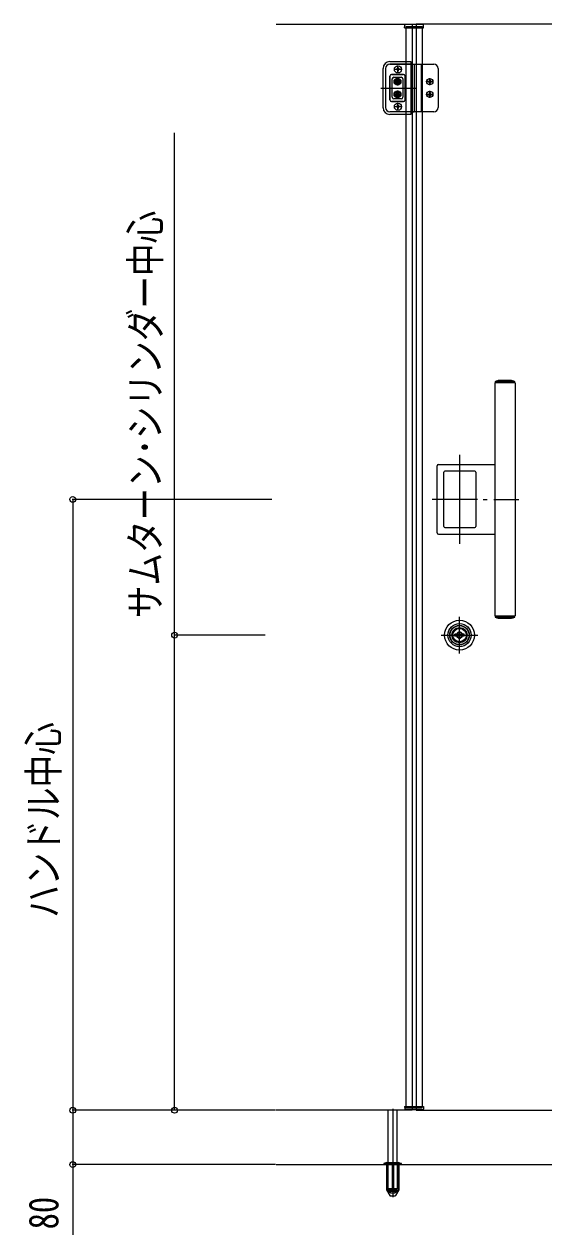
# Model space of a CAD drawing. Units: millimetres, scale not verified. Extents: x -4205 to 4205, y -2970 to 2970.
# Drawn here: x 629 to 1407, y -137 to 1646 of the extents above; entities that cross this region are included whole.
import ezdxf
from ezdxf.enums import TextEntityAlignment as Align

# ---------------------------------------------------------------- set-up
doc = ezdxf.new("R2010")
doc.units = ezdxf.units.MM
doc.header["$LTSCALE"] = 12
doc.layers.add('0-4_YKK_A1', color=4, linetype='Continuous')
doc.layers.add('0-5_YKK_D', color=6, linetype='Continuous')
doc.styles.add('ＭＳ ゴシック', font='')
doc.styles.get('ＭＳ ゴシック').set_extended_font_data('MS Gothic')

msp = doc.modelspace()

# ---------------------------------------------------------------- linework, layer by layer
at = {"layer": '0-4_YKK_A1'}
for p, q in [((1190.12, 1641), (1190.33, 1645.05)), ((1190.12, 1641), (1217.92, 1641)), ((1216.71, 1646), (1191.33, 1646)), ((1192.02, 1643), (1216.02, 1643)), ((1192.02, 1643), (1192.02, 1641)), ((1192.02, 1641), (1192.02, 52)), ((1216.02, 1643), (1216.02, 1641)), ((1216.02, 1641), (1216.02, 52)), ((1217.92, 1641), (1217.71, 1645.05)), ((1168.39, 1591.5), (1199.02, 1591.5)), ((1199.02, 1587.5), (1168.39, 1587.5)), ((1168.39, 1587.5), (1233.39, 1587.5)), ((1199.02, 1591.5), (1199.02, 1513.5)), ((1200.27, 1587.5), (1200.27, 1517.5)), ((1200.89, 1587.5), (1200.89, 1517.5)), ((1204.02, 1587.5), (1204.02, 1517.5)), ((1214.64, 1587.5), (1214.64, 1517.5)), ((1158.39, 1523.5), (1158.39, 1581.5)), ((1162.14, 1581.25), (1162.14, 1523.75)), ((1162.14, 1581.25), (1162.14, 1523.75)), ((1168.39, 1570), (1168.39, 1535)), ((1168.39, 1535), (1168.39, 1570)), ((1168.39, 1570), (1168.39, 1535)), ((1170.89, 1572.5), (1188.39, 1572.5)), ((1188.39, 1572.5), (1170.89, 1572.5)), ((1188.39, 1572.5), (1170.89, 1572.5)), ((1185.96, 1580), (1174.58, 1580)), ((1183.39, 1580), (1177.14, 1580)), ((1177.68, 1580.44), (1177.68, 1579.56)), ((1179.21, 1580.44), (1177.68, 1580.44)), ((1179.21, 1579.56), (1177.68, 1579.56)), ((1180.71, 1582.59), (1179.83, 1582.59)), ((1179.83, 1582.59), (1179.83, 1581.06)), ((1179.83, 1578.94), (1179.83, 1577.41)), ((1180.71, 1577.41), (1179.83, 1577.41)), ((1180.27, 1574.31), (1180.27, 1585.69)), ((1180.27, 1576.87), (1180.27, 1583.12)), ((1180.71, 1582.59), (1180.71, 1581.06)), ((1180.71, 1578.94), (1180.71, 1577.41)), ((1182.86, 1580.44), (1181.33, 1580.44)), ((1182.86, 1579.56), (1181.33, 1579.56)), ((1182.86, 1580.44), (1182.86, 1579.56)), ((1190.89, 1570), (1190.89, 1535)), ((1190.89, 1535), (1190.89, 1570)), ((1190.89, 1535), (1190.89, 1570)), ((1239.64, 1581.25), (1239.64, 1523.75)), ((1154.9, 1552.5), (1207.51, 1552.5)), ((1171.82, 1539.05), (1171.82, 1565.95)), ((1174.02, 1561.87), (1185.27, 1561.87)), ((1174.32, 1568.45), (1184.97, 1568.45)), ((1179.64, 1567.5), (1179.64, 1556.25)), ((1180.16, 1560.34), (1180.16, 1559.31)), ((1187.47, 1565.95), (1187.47, 1539.05)), ((1232.46, 1561.87), (1221.83, 1561.87)), ((1221.96, 1561.87), (1232.33, 1561.87)), ((1224.58, 1562.31), (1224.58, 1561.44)), ((1224.58, 1562.31), (1226.08, 1562.31)), ((1224.58, 1561.44), (1226.08, 1561.44)), ((1226.71, 1564.44), (1227.58, 1564.44)), ((1226.71, 1564.44), (1226.71, 1562.94)), ((1226.71, 1560.81), (1226.71, 1559.31)), ((1226.71, 1559.31), (1227.58, 1559.31)), ((1227.14, 1556.56), (1227.14, 1567.19)), ((1227.14, 1556.69), (1227.14, 1567.06)), ((1227.58, 1564.44), (1227.58, 1562.94)), ((1227.58, 1560.81), (1227.58, 1559.31)), ((1228.21, 1562.31), (1229.71, 1562.31)), ((1228.21, 1561.44), (1229.71, 1561.44)), ((1229.71, 1562.31), (1229.71, 1561.44)), ((1174.02, 1543.12), (1185.27, 1543.12)), ((1184.97, 1536.55), (1174.32, 1536.55)), ((1179.64, 1548.75), (1179.64, 1537.5)), ((1180.16, 1541.59), (1180.16, 1540.56)), ((1232.46, 1543.12), (1221.83, 1543.12)), ((1221.96, 1543.12), (1232.33, 1543.12)), ((1224.58, 1543.56), (1224.58, 1542.69)), ((1224.58, 1543.56), (1226.08, 1543.56)), ((1224.58, 1542.69), (1226.08, 1542.69)), ((1226.71, 1545.69), (1227.58, 1545.69)), ((1226.71, 1545.69), (1226.71, 1544.19)), ((1226.71, 1542.06), (1226.71, 1540.56)), ((1226.71, 1540.56), (1227.58, 1540.56)), ((1227.14, 1537.81), (1227.14, 1548.44)), ((1227.14, 1537.94), (1227.14, 1548.31)), ((1227.58, 1545.69), (1227.58, 1544.19)), ((1227.58, 1542.06), (1227.58, 1540.56)), ((1228.21, 1543.56), (1229.71, 1543.56)), ((1228.21, 1542.69), (1229.71, 1542.69)), ((1229.71, 1543.56), (1229.71, 1542.69)), ((1199.02, 1517.5), (1168.39, 1517.5)), ((1233.39, 1517.5), (1168.39, 1517.5)), ((1188.39, 1532.5), (1170.89, 1532.5)), ((1170.89, 1532.5), (1188.39, 1532.5)), ((1170.89, 1532.5), (1188.39, 1532.5)), ((1185.96, 1525), (1174.58, 1525)), ((1183.39, 1525), (1177.14, 1525)), ((1177.68, 1525.44), (1177.68, 1524.56)), ((1179.21, 1525.44), (1177.68, 1525.44)), ((1179.21, 1524.56), (1177.68, 1524.56)), ((1180.71, 1527.59), (1179.83, 1527.59)), ((1179.83, 1527.59), (1179.83, 1526.06)), ((1179.83, 1523.94), (1179.83, 1522.41)), ((1180.71, 1522.41), (1179.83, 1522.41)), ((1180.27, 1519.31), (1180.27, 1530.69)), ((1180.27, 1521.87), (1180.27, 1528.12)), ((1180.71, 1527.59), (1180.71, 1526.06)), ((1180.71, 1523.94), (1180.71, 1522.41)), ((1182.86, 1525.44), (1181.33, 1525.44)), ((1182.86, 1524.56), (1181.33, 1524.56)), ((1182.86, 1525.44), (1182.86, 1524.56)), ((1199.02, 1517.5), (1204.02, 1517.5)), ((1199.02, 1513.5), (1168.39, 1513.5)), ((1323.02, 1118), (1323.02, 775)), ((1351.02, 1118), (1323.02, 1118)), ((1323.32, 1119.37), (1323.32, 1118)), ((1324.3, 1119.81), (1351.74, 1119.81)), ((1347.77, 1121.5), (1328.27, 1121.5)), ((1353.02, 1118), (1351.02, 1118)), ((1352.72, 1118), (1352.72, 1119.37)), ((1353.02, 1118), (1353.02, 775)), ((1271.02, 1011.96), (1271.02, 881.16)), ((1238.02, 897), (1238.02, 996)), ((1240.02, 998), (1323.02, 998)), ((1248.02, 906.5), (1248.02, 986.5)), ((1293.52, 988), (1249.52, 988)), ((1295.02, 986.5), (1295.02, 906.5)), ((1297.74, 946.5), (1230.91, 946.5)), ((1306.05, 946.5), (1311.79, 946.5)), ((1321.56, 946.5), (1358.52, 946.5)), ((1240.02, 895), (1323.02, 895)), ((1249.52, 905), (1293.52, 905)), ((1271.02, 719.5), (1271.02, 773.5)), ((1323.02, 775), (1353.02, 775)), ((1323.32, 775), (1323.32, 773.63)), ((1351.74, 773.19), (1324.3, 773.19)), ((1328.27, 771.5), (1347.77, 771.5)), ((1352.72, 773.63), (1352.72, 775)), ((1244.02, 746.5), (1298.02, 746.5)), ((1264.32, 744.85), (1264.32, 748.15)), ((1266.83, 748.15), (1264.32, 748.15)), ((1266.83, 744.85), (1264.32, 744.85)), ((1266.86, 745.56), (1266.86, 747.44)), ((1267.16, 747.74), (1267.81, 747.74)), ((1267.16, 745.26), (1267.81, 745.26)), ((1267.92, 747.78), (1268.11, 747.9)), ((1267.92, 745.22), (1268.11, 745.1)), ((1268.11, 747.9), (1269.17, 747.91)), ((1268.11, 745.1), (1269.17, 745.09)), ((1269.17, 747.91), (1269.27, 747.53)), ((1269.17, 745.09), (1269.33, 745.67)), ((1269.42, 747.53), (1269.27, 747.53)), ((1269.52, 745.82), (1269.71, 745.82)), ((1269.98, 746.63), (1269.7, 747.35)), ((1269.98, 745.46), (1269.9, 745.69)), ((1269.98, 745.46), (1271.13, 745.46)), ((1270.12, 746.54), (1270.35, 746.54)), ((1270.5, 746.66), (1270.61, 747.29)), ((1272.06, 747.53), (1270.91, 747.53)), ((1271.54, 746.34), (1271.43, 745.71)), ((1271.92, 746.46), (1271.69, 746.46)), ((1272.06, 747.53), (1272.14, 747.31)), ((1272.06, 746.37), (1272.34, 745.65)), ((1272.52, 747.18), (1272.33, 747.18)), ((1272.62, 745.46), (1272.77, 745.46)), ((1272.86, 747.91), (1272.71, 747.33)), ((1272.86, 745.09), (1272.77, 745.46)), ((1273.93, 747.9), (1272.86, 747.91)), ((1274.12, 747.78), (1273.93, 747.9)), ((1274.88, 747.74), (1274.23, 747.74)), ((1274.88, 745.26), (1274.23, 745.26)), ((1275.18, 745.56), (1275.18, 747.44)), ((1277.72, 748.15), (1275.21, 748.15)), ((1277.72, 744.85), (1275.21, 744.85)), ((1277.72, 744.85), (1277.72, 748.15)), ((1166.02, -30.5), (1166.02, 46.5)), ((1172.52, 48.5), (1172.52, -81.5)), ((1179.02, -30.5), (1179.02, 46.5)), ((1190.12, 52), (1217.92, 52)), ((1190.12, 52), (1190.33, 47.95)), ((1216.71, 47), (1191.33, 47)), ((1192.02, 50), (1192.02, 52)), ((1192.02, 50), (1216.02, 50)), ((1216.02, 50), (1216.02, 52)), ((1217.92, 52), (1217.71, 47.95)), ((1001.02, -33.5), (1407.02, -33.5)), ((1159.52, -32.66), (1159.52, -33.5)), ((1159.52, -33.5), (1185.52, -33.5)), ((1159.81, -31.96), (1185.23, -31.96)), ((1163.52, -30.5), (1160.18, -31.72)), ((1163.27, -33.5), (1163.27, -70.53)), ((1163.52, -30.5), (1181.52, -30.5)), ((1163.83, -33.5), (1163.83, -71.5)), ((1164.69, -30.5), (1165.19, -31)), ((1165.52, -68.56), (1165.19, -31)), ((1165.19, -31), (1179.85, -31)), ((1171.52, -33.5), (1171.52, -71.5)), ((1173.52, -33.5), (1173.52, -71.5)), ((1179.02, -30.5), (1179.02, -69.3)), ((1179.52, -68.56), (1179.85, -31)), ((1180.35, -30.5), (1179.85, -31)), ((1181.21, -33.5), (1181.21, -71.5)), ((1181.52, -30.5), (1184.86, -31.72)), ((1181.77, -33.5), (1181.77, -70.53)), ((1185.52, -32.66), (1185.52, -33.5)), ((1163.27, -70.53), (1168.16, -79)), ((1166.07, -69.62), (1166.07, -69.3)), ((1166.07, -69.62), (1178.97, -69.62)), ((1171.52, -70.53), (1173.52, -70.53)), ((1181.77, -70.53), (1176.88, -79)), ((1178.97, -69.3), (1178.97, -69.62)), ((1163.83, -71.5), (1171.52, -71.5)), ((1169.03, -79.5), (1176.01, -79.5)), ((1173.52, -71.5), (1181.21, -71.5))]:
    msp.add_line(p, q, dxfattribs=at)
for points in [[(1001.02, 1646.5), (1201.02, 1646.5), (1201.02, 46.5), (1001.02, 46.5)], [(1407.02, 1646.5), (1207.02, 1646.5), (1207.02, 46.5), (1407.02, 46.5)], [(1178.11, 1561.36), (1177.08, 1561.36), (1177.08, 1562.39), (1178.11, 1562.39)], [(1179.13, 1563.41), (1179.13, 1564.44), (1180.16, 1564.44), (1180.16, 1563.41)], [(1180.16, 1559.31), (1179.13, 1559.31), (1179.13, 1560.34)], [(1181.18, 1562.39), (1182.21, 1562.39), (1182.21, 1561.36), (1181.18, 1561.36)], [(1178.11, 1542.61), (1177.08, 1542.61), (1177.08, 1543.64), (1178.11, 1543.64)], [(1179.13, 1544.66), (1179.13, 1545.69), (1180.16, 1545.69), (1180.16, 1544.66)], [(1180.16, 1540.56), (1179.13, 1540.56), (1179.13, 1541.59)], [(1181.18, 1543.64), (1182.21, 1543.64), (1182.21, 1542.61), (1181.18, 1542.61)], [(1274.12, 745.22), (1273.93, 745.1), (1272.86, 745.09)], [(1179.02, -69.3), (1166.02, -69.3), (1166.02, -30.5)]]:
    msp.add_lwpolyline(points, dxfattribs=at)
for centre, radius in [((1180.27, 1580), 5.31), ((1179.64, 1561.87), 5.12), ((1179.64, 1561.87), 4.38), ((1179.64, 1561.87), 2.81), ((1227.14, 1561.87), 4.69), ((1179.64, 1543.12), 5.12), ((1179.64, 1543.12), 4.38), ((1179.64, 1543.12), 2.81), ((1227.14, 1543.12), 4.69), ((1180.27, 1525), 5.31), ((1271.02, 746.5), 22), ((1271.02, 746.5), 17), ((1271.02, 746.5), 14.4), ((1271.02, 746.5), 14), ((1271.02, 746.5), 11.1), ((1271.02, 746.5), 10.9), ((1271.02, 746.5), 9.9), ((1271.02, 746.5), 4.3)]:
    msp.add_circle(centre, radius, dxfattribs=at)
for centre, radius, start, end in [((1191.33, 1645), 1, 90, 177), ((1216.71, 1645), 1, 3, 90), ((1168.39, 1581.5), 10, 90, 180), ((1168.39, 1581.25), 6.25, 90, 180), ((1168.39, 1581.25), 6.25, 90, 180), ((1168.39, 1581.25), 6.25, 90, 180), ((1233.39, 1581.25), 6.25, 0, 90), ((1170.89, 1570), 2.5, 90, 180), ((1170.89, 1570), 2.5, 90, 180), ((1170.89, 1570), 2.5, 90, 180), ((1170.89, 1570), 2.5, 90, 180), ((1179.21, 1581.06), 0.625, 270, 0), ((1179.21, 1578.94), 0.625, 0, 90), ((1181.33, 1581.06), 0.625, 180, 270), ((1181.33, 1578.94), 0.625, 90, 180), ((1188.39, 1570), 2.5, 0, 90), ((1188.39, 1570), 2.5, 0, 90), ((1188.39, 1570), 2.5, 0, 90), ((1188.39, 1570), 2.5, 0, 90), ((1178.11, 1563.41), 1.02, 270, 0), ((1178.11, 1560.34), 1.02, 0, 90), ((1181.18, 1563.41), 1.02, 180, 270), ((1181.18, 1560.34), 1.02, 90, 180), ((1226.08, 1562.94), 0.625, 270, 0), ((1226.08, 1560.81), 0.625, 0, 90), ((1228.21, 1562.94), 0.625, 180, 270), ((1228.21, 1560.81), 0.625, 90, 180), ((1170.89, 1535), 2.5, 180, 270), ((1170.89, 1535), 2.5, 180, 270), ((1170.89, 1535), 2.5, 180, 270), ((1170.89, 1535), 2.5, 180, 270), ((1178.11, 1544.66), 1.02, 270, 0), ((1178.11, 1541.59), 1.02, 0, 90), ((1181.18, 1544.66), 1.02, 180, 270), ((1181.18, 1541.59), 1.02, 90, 180), ((1188.39, 1535), 2.5, 270, 0), ((1188.39, 1535), 2.5, 270, 0), ((1188.39, 1535), 2.5, 270, 0), ((1188.39, 1535), 2.5, 270, 0), ((1226.08, 1544.19), 0.625, 270, 0), ((1226.08, 1542.06), 0.625, 0, 90), ((1228.21, 1544.19), 0.625, 180, 270), ((1228.21, 1542.06), 0.625, 90, 180), ((1168.39, 1523.5), 10, 180, 270), ((1168.39, 1523.75), 6.25, 180, 270), ((1168.39, 1523.75), 6.25, 180, 270), ((1168.39, 1523.75), 6.25, 180, 270), ((1179.21, 1526.06), 0.625, 270, 0), ((1179.21, 1523.94), 0.625, 0, 90), ((1181.33, 1526.06), 0.625, 180, 270), ((1181.33, 1523.94), 0.625, 90, 180), ((1233.39, 1523.75), 6.25, 270, 0), ((1324.12, 1119.37), 0.8, 110.76843, 180), ((1338.02, 1082.72), 40, 104.21682, 110.76843), ((1328.27, 1121.2), 0.3, 90, 104.21682), ((1328.27, 1121.2), 0.3, 61.29529, 90), ((1338.02, 1139.01), 20, 241.29529, 250.4307), ((1331.42, 1120.44), 0.3, 250.4307, 279.9206), ((1338.02, 1082.72), 38, 80.0794, 99.9206), ((1344.62, 1120.44), 0.3, 260.0794, 289.5693), ((1338.02, 1139.01), 20, 289.5693, 298.70471), ((1347.77, 1121.2), 0.3, 90, 118.70471), ((1347.77, 1121.2), 0.3, 75.78318, 90), ((1338.02, 1082.72), 40, 69.23157, 75.78318), ((1351.92, 1119.37), 0.8, 0, 69.23157), ((1240.02, 996), 2, 90, 180), ((1249.52, 986.5), 1.5, 90, 180), ((1249.52, 986.5), 1.5, 90, 180), ((1293.52, 986.5), 1.5, 0, 90), ((1293.52, 986.5), 1.5, 0, 90), ((1240.02, 897), 2, 180, 270), ((1249.52, 906.5), 1.5, 180, 270), ((1249.52, 906.5), 1.5, 180, 270), ((1293.52, 906.5), 1.5, 270, 0), ((1293.52, 906.5), 1.5, 270, 0), ((1324.12, 773.63), 0.8, 180, 249.23157), ((1338.02, 810.28), 40, 249.23157, 255.78318), ((1328.27, 771.8), 0.3, 255.78318, 270), ((1328.27, 771.8), 0.3, 270, 298.70471), ((1338.02, 753.99), 20, 109.5693, 118.70471), ((1331.42, 772.56), 0.3, 80.0794, 109.5693), ((1338.02, 810.28), 38, 260.0794, 279.9206), ((1344.62, 772.56), 0.3, 70.4307, 99.9206), ((1338.02, 753.99), 20, 61.29529, 70.4307), ((1347.77, 771.8), 0.3, 241.29529, 270), ((1347.77, 771.8), 0.3, 270, 284.21682), ((1338.02, 810.28), 40, 284.21682, 290.76843), ((1351.92, 773.63), 0.8, 290.76843, 0), ((1271.02, 746.5), 4.5, 21.51019, 158.48981), ((1271.02, 746.5), 5.65, 163.01998, 196.97968), ((1271.02, 746.5), 4.5, 201.51019, 338.48981), ((1267.16, 747.44), 0.3, 90, 180), ((1267.16, 745.56), 0.3, 180, 270), ((1267.81, 747.94), 0.2, 270, 305), ((1267.81, 745.06), 0.2, 55, 90), ((1269.52, 745.62), 0.2, 90, 165), ((1269.42, 747.23), 0.3, 22, 90), ((1269.71, 745.62), 0.2, 20, 90), ((1270.12, 746.69), 0.15, 202, 270), ((1270.35, 746.69), 0.15, 270, 350), ((1270.91, 747.23), 0.3, 90, 170), ((1271.13, 745.76), 0.3, 270, 350), ((1271.69, 746.31), 0.15, 90, 170), ((1271.92, 746.31), 0.15, 22, 90), ((1272.33, 747.38), 0.2, 200, 270), ((1272.62, 745.76), 0.3, 202, 270), ((1272.52, 747.38), 0.2, 270, 345), ((1274.23, 747.94), 0.2, 235, 270), ((1274.23, 745.06), 0.2, 90, 125), ((1274.88, 747.44), 0.3, 0, 90), ((1274.88, 745.56), 0.3, 270, 0), ((1271.02, 746.5), 5.65, 343.02032, 16.98002), ((1191.33, 48), 1, 183, 270), ((1216.71, 48), 1, 270, 357), ((1160.52, -32.66), 1, 110, 180), ((1184.52, -32.66), 1, 0, 70), ((1172.52, -68.5), 7, 180.5, 359.5), ((1172.52, -66.2), 7.3, 207.94179, 270), ((1172.52, -66.2), 7.3, 270, 332.05821), ((1169.03, -78.5), 1, 210, 270), ((1176.01, -78.5), 1, 270, 330)]:
    msp.add_arc(centre, radius, start, end, dxfattribs=at)
for centre, major_axis in [((1174.32, 1565.95), (-1.77, 1.77)), ((1184.97, 1565.95), (1.77, 1.77)), ((1174.32, 1539.05), (-1.77, -1.77)), ((1184.97, 1539.05), (1.77, -1.77))]:
    msp.add_ellipse(centre, major_axis=major_axis, ratio=0.999695, start_param=5.4979394, end_param=7.0684312, dxfattribs=at)
at = {"layer": '0-5_YKK_D'}
for p, q in [((994.31, 946.5), (700.02, 946.5)), ((701.02, 946.5), (701.02, 46.5)), ((984.62, 746.5), (850.02, 746.5)), ((994.31, 46.5), (700.02, 46.5)), ((1000.02, 46.5), (700.02, 46.5)), ((1000.02, 46.5), (850.02, 46.5)), ((1000.02, -33.5), (700.02, -33.5))]:
    msp.add_line(p, q, dxfattribs=at)
for points in [[(851.02, 46.5), (851.02, 746.5), (851.02, 1486.7)], [(701.02, 46.5), (701.02, -33.5), (701.02, -136.9)]]:
    msp.add_lwpolyline(points, dxfattribs=at)
for centre in [(701.02, 946.5), (851.02, 746.5), (701.02, 46.5), (851.02, 46.5), (701.02, -33.5)]:
    msp.add_circle(centre, 4.25, dxfattribs=at)

# ---------------------------------------------------------------- texts
at = {"layer": '0-5_YKK_D', "style": 'ＭＳ ゴシック', "width": 0.8}
for s, p in [('サムターン･シリンダー中心', (843.02, 771.5)), ('ハンドル中心', (693.02, 330.1)), ('80', (693.02, -128.9))]:
    msp.add_text(s, height=43.99, rotation=90, dxfattribs=at).set_placement(p, align=Align.BOTTOM_LEFT)

doc.saveas('drawing.dxf')
